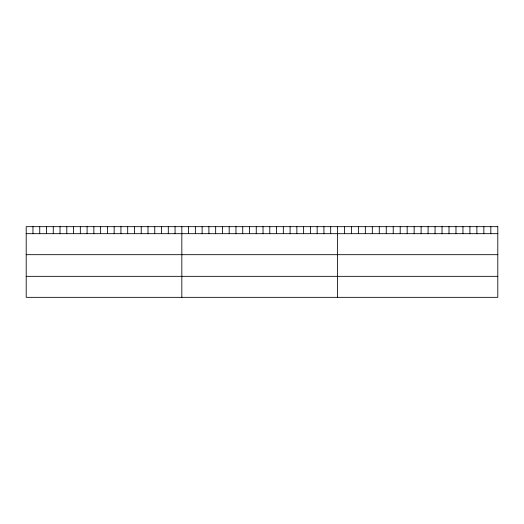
<?xml version="1.0" encoding="UTF-8"?>
<svg xmlns="http://www.w3.org/2000/svg" width="524" height="524" viewBox="0 0 524 524"><rect width="100%" height="100%" fill="white"/><g stroke="black" fill="none" stroke-linecap="round" stroke-linejoin="round"><path stroke-width="0.79" d="M26.2 233.678L497.8 233.678M26.2 254.684L497.8 254.684M26.2 276.331L497.8 276.331M490.831 226.663L490.831 233.678M483.855 226.663L483.855 233.678M476.886 226.663L476.886 233.678M469.917 226.663L469.917 233.678M462.941 226.663L462.941 233.678M455.972 226.663L455.972 233.678M449.002 226.663L449.002 233.678M442.027 226.663L442.027 233.678M435.058 226.663L435.058 233.678M428.088 226.663L428.088 233.678M421.113 226.663L421.113 233.678M414.143 226.663L414.143 233.678M407.168 226.663L407.168 233.678M400.198 226.663L400.198 233.678M393.229 226.663L393.229 233.678M386.254 226.663L386.254 233.678M379.284 226.663L379.284 233.678M372.315 226.663L372.315 233.678M365.339 226.663L365.339 233.678M358.37 226.663L358.37 233.678M351.401 226.663L351.401 233.678M344.425 226.663L344.425 233.678M337.456 226.663L337.456 297.337M330.69 226.663L330.69 233.678M323.924 226.663L323.924 233.678M317.158 226.663L317.158 233.678M310.391 226.663L310.391 233.678M303.625 226.663L303.625 233.678M296.859 226.663L296.859 233.678M290.093 226.663L290.093 233.678M283.327 226.663L283.327 233.678M276.561 226.663L276.561 233.678M269.794 226.663L269.794 233.678M263.028 226.663L263.028 233.678M256.256 226.663L256.256 233.678M249.489 226.663L249.489 233.678M242.723 226.663L242.723 233.678M235.957 226.663L235.957 233.678M229.191 226.663L229.191 233.678M222.425 226.663L222.425 233.678M215.659 226.663L215.659 233.678M208.893 226.663L208.893 233.678M202.126 226.663L202.126 233.678M195.36 226.663L195.36 233.678M188.594 226.663L188.594 233.678M181.828 226.663L181.828 297.337M175.062 226.663L175.062 233.678M168.296 226.663L168.296 233.678M161.53 226.663L161.53 233.678M154.763 226.663L154.763 233.678M147.997 226.663L147.997 233.678M141.231 226.663L141.231 233.678M134.465 226.663L134.465 233.678M127.699 226.663L127.699 233.678M120.933 226.663L120.933 233.678M114.167 226.663L114.167 233.678M107.4 226.663L107.4 233.678M100.628 226.663L100.628 233.678M93.862 226.663L93.862 233.678M87.095 226.663L87.095 233.678M80.329 226.663L80.329 233.678M73.563 226.663L73.563 233.678M66.797 226.663L66.797 233.678M60.031 226.663L60.031 233.678M53.265 226.663L53.265 233.678M46.498 226.663L46.498 233.678M39.732 226.663L39.732 233.678M32.966 226.663L32.966 233.678M497.8 226.663L26.2 226.663L26.2 297.337L497.8 297.337L497.8 226.663"/></g></svg>
